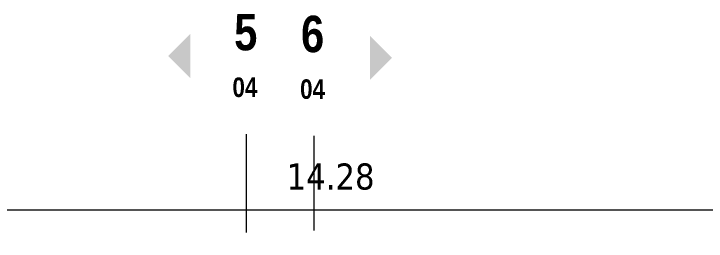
# Model space of a CAD drawing. Header units: metres. Extents: x 118 to 451, y -76 to 55.
# Drawn here: x 306.66 to 311.98, y -10.62 to -8.88 of the extents above; entities that cross this region are included whole.
import ezdxf

# ---------------------------------------------------------------- set-up
doc = ezdxf.new("R2010")
doc.units = ezdxf.units.M
for name, color, linetype, lineweight in [('A-ANNO-DIMS', 7, 'Continuous', 9), ('A-ANNO-DIMS-100', 7, 'Continuous', 9), ('G-ANNO-SYMB', 7, 'Continuous', 9)]:
    doc.layers.add(name, color=color, linetype=linetype, lineweight=lineweight)
doc.styles.add('Saira Condensed_B', font='', dxfattribs={"height": 0.15})
doc.styles.add('Saira Condensed_B_1', font='', dxfattribs={"height": 0.28})
doc.styles.add('Tahoma', font='tahoma.ttf', dxfattribs={"height": 0.2})
doc.styles.get('Saira Condensed_B').set_extended_font_data('Saira Condensed', bold=True)
doc.styles.get('Saira Condensed_B_1').set_extended_font_data('Saira Condensed', bold=True)
doc.dimstyles.new('R_Tahoma_2_0', dxfattribs={"dimscale": 0.3048, "dimtxt": 0.208804, "dimasz": 0.984252, "dimexe": 0.787402, "dimexo": 0.492126, "dimgap": 0.328084, "dimtad": 1, "dimrnd": 0.01, "dimzin": 0, "dimdsep": 46, "dimtxsty": 'Tahoma', "dimblk1": 'OBLIQUE', "dimblk2": 'OBLIQUE', "dimsah": 1, "dimcen": 0.09, "dimdle": 0.787402, "dimazin": 2, "dimtfac": 1, "dimtdec": 4, "dimtix": 1, "dimtmove": 0, "dimatfit": 3, "dimfxl": 1, "dimtvp": 1, "dimtolj": 1, "dimtzin": 0, "dimarcsym": 2})

# ---------------------------------------------------------------- blocks, each defined once
blk = doc.blocks.new('DIMBLOCK30-Nivel Top-EC')
at = {"layer": 'A-ANNO-DIMS-100', "lineweight": 35}
for p, q in [((301.9534, -10.3842), (302.1034, -10.2342)), ((316.2376, -10.3842), (316.3876, -10.2342)), ((301.9534, -10.3842), (301.8034, -10.5342)), ((316.2376, -10.3842), (316.0876, -10.5342))]:
    blk.add_line(p, q, dxfattribs=at)
at = {"layer": 'A-ANNO-DIMS-100'}
for p, q in [((301.9534, -10.3842), (301.9534, -10.322)), ((316.2376, -10.3842), (316.2376, -10.322)), ((301.9534, -10.3842), (316.2376, -10.3842)), ((301.9534, -10.3842), (301.9534, -10.6242)), ((316.2376, -10.3842), (316.2376, -10.6242))]:
    blk.add_line(p, q, dxfattribs=at)
at = {"layer": 'A-ANNO-DIMS-100', "color": 0, "insert": (308.7558, -10.0278), "char_height": 0.2, "width": 0.815331, "attachment_point": 1, "line_spacing_factor": 0.994306, "style": 'Tahoma'}
blk.add_mtext('14.28', dxfattribs=at)
blk = doc.blocks.new('_Oblique')
at = {"color": 0, "linetype": 'ByBlock', "lineweight": -2}
blk.add_line((-0.5, -0.5), (0.5, 0.5), dxfattribs=at)
blk = doc.blocks.new('Section - Símbolo_Detalle_Plano-1146154-Nivel Top-EC')
at = {"layer": 'G-ANNO-SYMB', "true_color": 0x808080}
blk.add_hatch(color=8, dxfattribs=at).paths.add_polyline_path([(-0.004296, 0.004296), (-0.007704, 0.004296), (-0.006, 0.006)])

msp = doc.modelspace()

# ---------------------------------------------------------------- linework, layer by layer
at = {"layer": 'G-ANNO-SYMB', "lineweight": 18}
for p, q in [((308.4458, -10.5577), (308.4458, -9.8024)), ((308.9659, -10.5412), (308.9659, -9.8168))]:
    msp.add_line(p, q, dxfattribs=at)

# ---------------------------------------------------------------- block references
at = {"layer": 'G-ANNO-SYMB', "color": 8, "lineweight": 18, "true_color": 0x808080, "extrusion": (0, 0, -1), "xscale": 99.99999999999993, "yscale": 99.99999999999993, "zscale": 99.99999999999993, "rotation": 270.0000000000005}
msp.add_blockref('Section - Símbolo_Detalle_Plano-1146154-Nivel Top-EC', (-308.4458, -9.8024), dxfattribs=at)
at = {"layer": 'G-ANNO-SYMB', "color": 8, "lineweight": 18, "true_color": 0x808080, "xscale": 99.99999999999994, "yscale": 99.99999999999994, "zscale": 99.99999999999994, "rotation": 269.9999999999995}
msp.add_blockref('Section - Símbolo_Detalle_Plano-1146154-Nivel Top-EC', (308.9659, -9.8168), dxfattribs=at)

# ---------------------------------------------------------------- texts
at = {"layer": 'G-ANNO-SYMB', "char_height": 0.28, "attachment_point": 1, "style": 'Saira Condensed_B_1'}
for s, insert, width in [('\\fSaira Condensed|b1|i0|c0|p2|;5', (308.352, -8.8789), 0.224472), ('\\fSaira Condensed|b1|i0|c0|p2|;6', (308.8656, -8.8933), 0.240506)]:
    msp.add_mtext(s, dxfattribs=dict(at, insert=insert, width=width))
at = {"layer": 'G-ANNO-SYMB', "color": 8, "true_color": 0x808080, "char_height": 0.15, "width": 0.25654, "attachment_point": 1, "style": 'Saira Condensed_B', "bg_fill": 3, "box_fill_scale": 1.25, "bg_fill_color": 256, "bg_fill_true_color": 13158600, "bg_fill_transparency": 0}
for insert in [(308.339, -9.3673), (308.8591, -9.3817)]:
    msp.add_mtext('04', dxfattribs=dict(at, insert=insert))

# ---------------------------------------------------------------- dimensions: what is measured, and where the dimension line sits
at = {"layer": 'A-ANNO-DIMS'}
dim = msp.add_linear_dim(base=(316.2376, -10.3842), p1=(301.9534, -10.172), p2=(316.2376, -10.172), dimstyle='R_Tahoma_2_0', override={"dimpost": '<>', "dimfxl": 14.2842}, dxfattribs=at)
dim.commit()
dim.dimension.update_dxf_attribs({"geometry": 'DIMBLOCK30-Nivel Top-EC', "text_midpoint": (309.0955, -10.1796)})

doc.saveas('drawing.dxf')
